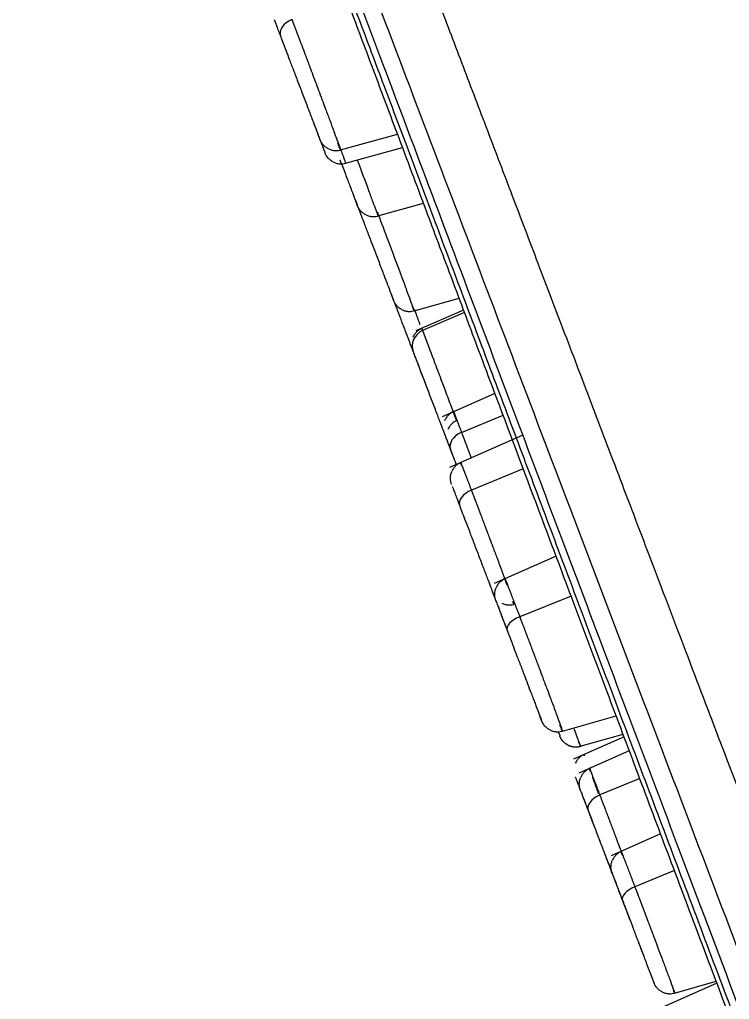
# Model space of a CAD drawing. Extents: x 0 to 1354, y 3495 to 4487.
# Drawn here: x 878.52 to 890.93, y 4126.53 to 4143.65 of the extents above; entities that cross this region are included whole.
import ezdxf

# ---------------------------------------------------------------- set-up
doc = ezdxf.new("R2010")
doc.units = 0
doc.header["$LTSCALE"] = 30
doc.header["$MEASUREMENT"] = 0
doc.layers.add('\\M+5B3DF\\M+5B4E7\\M+5CFDF', color=3, linetype='CONTINUOUS', lineweight=9)

msp = doc.modelspace()

# ---------------------------------------------------------------- linework, layer by layer
at = {"layer": '\\M+5B3DF\\M+5B4E7\\M+5CFDF', "color": 0, "lineweight": -3}
for p, q in [((884.126, 4141.368), (885.125, 4141.644)), ((884.216, 4141.136), (885.213, 4141.411)), ((884.781, 4140.214), (885.579, 4140.436)), ((885.414, 4138.557), (886.202, 4138.777)), ((886.28, 4138.571), (885.444, 4138.205)), ((886.295, 4138.53), (885.562, 4138.211)), ((886.827, 4137.114), (885.903, 4136.707)), ((886.242, 4136.434), (886.969, 4136.736)), ((887.315, 4136.385), (886.035, 4135.821)), ((887.323, 4135.795), (886.415, 4135.424)), ((887.896, 4134.272), (886.816, 4133.794)), ((888.158, 4133.574), (887.26, 4133.213)), ((888.006, 4131.213), (888.947, 4131.48)), ((889.084, 4131.116), (888.203, 4130.724)), ((888.32, 4130.95), (889.066, 4131.162)), ((889.176, 4130.872), (888.296, 4130.48)), ((889.359, 4130.387), (888.66, 4130.098)), ((889.723, 4129.42), (888.859, 4129.033)), ((889.966, 4128.776), (889.273, 4128.495)), ((890.707, 4126.813), (889.699, 4126.36)), ((889.968, 4126.638), (890.694, 4126.847)), ((889.967, 4126.637), (889.968, 4126.638))]:
    msp.add_line(p, q, dxfattribs=at)
for centre, major_axis, ratio, start_param, end_param in [((883.363, 4143.451), (-0.28, -0.107), 0.707107, 4.746104, 6.283185), ((885.679, 4137.946), (0.28, 0.107), 0.965926, 1.618616, 3.141593), ((886.33, 4136.241), (-0.28, -0.107), 0.707107, 4.753857, 6.283185), ((886.491, 4135.257), (0.28, 0.107), 0.608761, 1.608733, 3.141593), ((887.323, 4133.077), (-0.28, -0.107), 0.5, 4.746654, 6.283185), ((888.215, 4131.301), (-0.28, -0.107), 0.92388, 0, 0.253775), ((888.738, 4129.932), (0.28, 0.107), 0.608761, 1.615429, 3.141593), ((889.338, 4128.36), (0.28, 0.107), 0.5, 1.612264, 3.141593)]:
    msp.add_ellipse(centre, major_axis=major_axis, ratio=ratio, start_param=start_param, end_param=end_param, dxfattribs=at)
for points, knots in [([(879.19, 4161.352), (879.221, 4161.271), (879.284, 4161.108), (879.385, 4160.848), (879.493, 4160.571), (879.608, 4160.274), (879.73, 4159.956), (879.861, 4159.616), (880.001, 4159.253), (880.15, 4158.864), (880.31, 4158.448), (880.48, 4158.003), (880.663, 4157.527), (880.857, 4157.018), (881.065, 4156.475), (881.286, 4155.896), (881.521, 4155.281), (881.77, 4154.629), (882.033, 4153.94), (882.31, 4153.215), (882.6, 4152.454), (882.904, 4151.657), (883.223, 4150.82), (883.557, 4149.943), (883.907, 4149.025), (884.271, 4148.069), (884.649, 4147.078), (885.039, 4146.055), (885.44, 4145.002), (885.851, 4143.925), (886.27, 4142.825), (886.697, 4141.704), (887.133, 4140.558), (887.583, 4139.376), (888.052, 4138.147), (888.542, 4136.86), (889.057, 4135.506), (889.601, 4134.079), (890.174, 4132.574), (890.78, 4130.985), (891.418, 4129.309), (892.092, 4127.542), (892.8, 4125.682), (893.545, 4123.727), (894.326, 4121.679), (895.138, 4119.547), (895.972, 4117.36), (896.81, 4115.161), (897.634, 4112.998), (898.435, 4110.897), (899.212, 4108.859), (899.969, 4106.871), (900.712, 4104.922), (901.44, 4103.013), (902.149, 4101.152), (902.84, 4099.34), (903.516, 4097.565), (904.185, 4095.808), (904.857, 4094.044), (905.537, 4092.259), (906.227, 4090.446), (906.929, 4088.605), (907.638, 4086.742), (908.35, 4084.871), (909.06, 4083.008), (909.759, 4081.17), (910.442, 4079.376), (911.101, 4077.645), (911.737, 4075.971), (912.358, 4074.339), (912.97, 4072.726), (913.577, 4071.125), (914.179, 4069.536), (914.771, 4067.967), (915.347, 4066.438), (915.891, 4064.99), (916.392, 4063.655), (916.85, 4062.434), (917.278, 4061.293), (917.68, 4060.216), (918.06, 4059.189), (918.441, 4058.167), (918.839, 4057.099), (919.27, 4055.931), (919.738, 4054.598), (920.14, 4053.333), (920.459, 4052.202), (920.703, 4051.246), (920.954, 4050.17), (921.21, 4048.966), (921.473, 4047.62), (921.744, 4046.082), (922.023, 4044.275), (922.314, 4042.119), (922.621, 4039.543), (922.939, 4036.503), (923.255, 4033.015), (923.552, 4029.159), (923.817, 4025.039), (924.046, 4020.687), (924.248, 4016.024), (924.428, 4010.96), (924.522, 4007.431), (924.571, 4005.592)], [0, 0, 0, 0, 0.003544, 0.007201, 0.01097, 0.014848, 0.018837, 0.022935, 0.027142, 0.031459, 0.035888, 0.040431, 0.045095, 0.049884, 0.054803, 0.059853, 0.065035, 0.070349, 0.07579, 0.08135, 0.087022, 0.092807, 0.09872, 0.104773, 0.110967, 0.117287, 0.123715, 0.130231, 0.136819, 0.143468, 0.150168, 0.156906, 0.163715, 0.170668, 0.177844, 0.185322, 0.193141, 0.201338, 0.209948, 0.219002, 0.228521, 0.238531, 0.249049, 0.260084, 0.271644, 0.283691, 0.296093, 0.308564, 0.320791, 0.332572, 0.343982, 0.355131, 0.366093, 0.376851, 0.387326, 0.397512, 0.40746, 0.417323, 0.427267, 0.437362, 0.447647, 0.458143, 0.468826, 0.479621, 0.490447, 0.501223, 0.511855, 0.522246, 0.532261, 0.542305, 0.552449, 0.562759, 0.573377, 0.584445, 0.595968, 0.607757, 0.619676, 0.631715, 0.643918, 0.656335, 0.669021, 0.682018, 0.695271, 0.708641, 0.722035, 0.735445, 0.742244, 0.74954, 0.757318, 0.765556, 0.774232, 0.783549, 0.793975, 0.806052, 0.820158, 0.836493, 0.855109, 0.875694, 0.897487, 0.920175, 0.944378, 0.971031, 1, 1, 1, 1]), ([(878.518, 4160.299), (878.788, 4159.6), (879.102, 4158.792), (879.652, 4157.364), (879.848, 4156.853), (880.269, 4155.758), (880.492, 4155.175), (881.198, 4153.331), (881.715, 4151.977), (882.821, 4149.077), (883.412, 4147.527), (884.644, 4144.292), (885.286, 4142.606), (886.598, 4139.156), (887.27, 4137.39), (888.63, 4133.818), (889.318, 4132.01), (890.702, 4128.375), (891.399, 4126.547), (892.795, 4122.882), (893.495, 4121.045), (894.898, 4117.367), (895.6, 4115.525), (897.707, 4109.999), (899.113, 4106.311), (901.218, 4100.788), (901.919, 4098.949), (903.318, 4095.278), (904.016, 4093.445), (905.407, 4089.797), (906.098, 4087.982), (907.472, 4084.381), (908.152, 4082.597), (909.492, 4079.083), (910.152, 4077.352), (911.115, 4074.824), (911.431, 4073.994), (912.051, 4072.364), (912.355, 4071.563), (913.239, 4069.234), (913.789, 4067.776), (914.536, 4065.795), (914.771, 4065.17), (915.21, 4063.998), (915.414, 4063.448), (915.805, 4062.409), (915.99, 4061.918), (916.343, 4060.98), (916.512, 4060.534), (916.996, 4059.241), (917.299, 4058.44), (917.791, 4057.152), (917.961, 4056.707), (918.314, 4055.754), (918.499, 4055.245), (918.875, 4054.149), (919.064, 4053.563), (919.433, 4052.312), (919.61, 4051.646), (919.949, 4050.235), (920.113, 4049.491), (920.432, 4047.93), (920.585, 4047.111), (920.876, 4045.403), (921.013, 4044.516), (921.272, 4042.701), (921.394, 4041.775), (921.742, 4038.957), (921.95, 4037.03), (922.317, 4033.144), (922.48, 4031.183), (922.77, 4027.258), (922.895, 4025.292), (923.116, 4021.357), (923.212, 4019.388), (923.467, 4013.479), (923.594, 4009.536), (923.694, 4005.592)], [0, 0, 0, 0, 0.03125, 0.03125, 0.046875, 0.046875, 0.0625, 0.0625, 0.09375, 0.09375, 0.125, 0.125, 0.15625, 0.15625, 0.1875, 0.1875, 0.21875, 0.21875, 0.25, 0.25, 0.28125, 0.28125, 0.3125, 0.3125, 0.375, 0.375, 0.40625, 0.40625, 0.4375, 0.4375, 0.46875, 0.46875, 0.5, 0.5, 0.53125, 0.53125, 0.546875, 0.546875, 0.5625, 0.5625, 0.59375, 0.59375, 0.609375, 0.609375, 0.625, 0.625, 0.640625, 0.640625, 0.65625, 0.65625, 0.6875, 0.6875, 0.703125, 0.703125, 0.71875, 0.71875, 0.734375, 0.734375, 0.75, 0.75, 0.765625, 0.765625, 0.78125, 0.78125, 0.796875, 0.796875, 0.8125, 0.8125, 0.84375, 0.84375, 0.875, 0.875, 0.90625, 0.90625, 0.9375, 0.9375, 1, 1, 1, 1]), ([(920.634, 4036.981), (920.615, 4037.183), (920.573, 4037.643), (920.501, 4038.411), (920.412, 4039.337), (920.311, 4040.339), (920.165, 4041.744), (919.997, 4043.251), (919.771, 4045.101), (919.533, 4046.806), (919.26, 4048.445), (919.05, 4049.605), (918.903, 4050.388), (918.793, 4050.958), (918.682, 4051.507), (918.558, 4052.094), (918.422, 4052.692), (918.26, 4053.33), (918.081, 4053.957), (917.902, 4054.544), (917.709, 4055.14), (917.44, 4055.941), (917.09, 4056.926), (916.696, 4058.008), (916.329, 4059.019), (915.898, 4060.232), (915.467, 4061.5), (915.04, 4062.747), (914.73, 4063.639), (914.479, 4064.36), (913.996, 4065.75), (913.381, 4067.477), (912.634, 4069.513), (912.078, 4071.014), (911.429, 4072.757), (910.684, 4074.741), (909.845, 4076.964), (908.916, 4079.424), (907.894, 4082.118), (906.382, 4086.105), (904.455, 4091.178), (902.224, 4097.058), (900.212, 4102.364), (898.419, 4107.08), (896.853, 4111.202), (895.515, 4114.727), (894.404, 4117.654), (893.52, 4119.983), (892.863, 4121.715), (892.432, 4122.852), (891.536, 4125.215), (890.225, 4128.678), (888.557, 4133.091), (887.266, 4136.515), (885.939, 4140.033), (884.539, 4143.749), (883.067, 4147.64), (881.865, 4150.796), (880.92, 4153.27), (880.199, 4155.136), (879.671, 4156.478), (879.297, 4157.42), (879.044, 4158.055), (878.887, 4158.445), (878.813, 4158.63), (878.789, 4158.69)], [0, 0, 0, 0, 0.003976, 0.009037, 0.015181, 0.02234, 0.029033, 0.04339, 0.053009, 0.067553, 0.080041, 0.090497, 0.096214, 0.100508, 0.105868, 0.11143, 0.117193, 0.123269, 0.130297, 0.136094, 0.141538, 0.149425, 0.163015, 0.17726, 0.192999, 0.207436, 0.232823, 0.251111, 0.25955, 0.267329, 0.277588, 0.307897, 0.319194, 0.331856, 0.345879, 0.361259, 0.378, 0.3961, 0.415561, 0.436382, 0.481194, 0.521892, 0.558479, 0.590959, 0.619335, 0.643607, 0.663774, 0.679837, 0.691795, 0.699649, 0.703397, 0.740803, 0.771616, 0.795835, 0.813454, 0.847523, 0.878173, 0.905401, 0.929204, 0.949582, 0.966531, 0.980047, 0.990129, 0.99678, 1, 1, 1, 1]), ([(878.942, 4157.944), (878.973, 4157.867), (879.037, 4157.709), (879.14, 4157.455), (879.25, 4157.18), (879.371, 4156.882), (879.501, 4156.558), (879.643, 4156.205), (879.797, 4155.82), (879.964, 4155.399), (880.144, 4154.941), (880.339, 4154.441), (880.549, 4153.901), (880.774, 4153.32), (881.016, 4152.696), (881.273, 4152.029), (881.548, 4151.311), (881.841, 4150.54), (882.152, 4149.721), (882.48, 4148.856), (882.827, 4147.945), (883.192, 4146.984), (883.575, 4145.969), (883.976, 4144.905), (884.395, 4143.795), (884.833, 4142.636), (885.287, 4141.425), (885.757, 4140.172), (886.245, 4138.876), (886.748, 4137.535), (887.267, 4136.155), (887.801, 4134.735), (888.35, 4133.275), (888.913, 4131.778), (889.491, 4130.245), (890.082, 4128.677), (890.686, 4127.074), (891.304, 4125.438), (891.935, 4123.77), (892.578, 4122.068), (893.235, 4120.335), (893.903, 4118.57), (894.584, 4116.773), (895.278, 4114.946), (895.982, 4113.087), (896.698, 4111.197), (897.426, 4109.277), (898.166, 4107.327), (898.918, 4105.346), (899.681, 4103.337), (900.453, 4101.297), (901.237, 4099.229), (902.031, 4097.133), (902.835, 4095.01), (903.65, 4092.861), (904.472, 4090.689), (905.304, 4088.496), (906.142, 4086.286), (906.983, 4084.063), (907.7, 4082.173), (908.287, 4080.621), (908.745, 4079.408), (909.198, 4078.206), (909.647, 4077.016), (910.091, 4075.839), (910.525, 4074.681), (910.952, 4073.541), (911.367, 4072.425), (911.769, 4071.338), (912.159, 4070.281), (912.528, 4069.267), (912.88, 4068.294), (913.212, 4067.366), (913.517, 4066.496), (913.806, 4065.67), (914.064, 4064.906), (914.311, 4064.178), (914.549, 4063.486), (914.767, 4062.835), (914.979, 4062.207), (915.179, 4061.606), (915.375, 4061.02), (915.571, 4060.444), (915.772, 4059.865), (915.983, 4059.274), (916.205, 4058.663), (916.435, 4058.03), (916.66, 4057.404), (916.884, 4056.777), (917.101, 4056.159), (917.317, 4055.513), (917.537, 4054.834), (917.757, 4054.123), (917.968, 4053.389), (918.153, 4052.646), (918.316, 4051.894), (918.475, 4051.115), (918.645, 4050.288), (918.813, 4049.423), (918.97, 4048.524), (919.1, 4047.785), (919.204, 4047.14), (919.303, 4046.481), (919.444, 4045.451), (919.621, 4044.024), (919.787, 4042.492), (919.945, 4040.987), (920.073, 4039.66), (920.192, 4038.338), (920.271, 4037.454), (920.31, 4037.015)], [0, 0, 0, 0, 0.004064, 0.008338, 0.012822, 0.017515, 0.022417, 0.027527, 0.032846, 0.038374, 0.044111, 0.050058, 0.056216, 0.062585, 0.069164, 0.075952, 0.082946, 0.090152, 0.097572, 0.105204, 0.113045, 0.121092, 0.12935, 0.137821, 0.146504, 0.155392, 0.164494, 0.17381, 0.183336, 0.193072, 0.203021, 0.213179, 0.223549, 0.234132, 0.244925, 0.255929, 0.267144, 0.278572, 0.290209, 0.302057, 0.314116, 0.326385, 0.338865, 0.351555, 0.364455, 0.377566, 0.390888, 0.40442, 0.418161, 0.432112, 0.446275, 0.460646, 0.475227, 0.49002, 0.50502, 0.52023, 0.53565, 0.551277, 0.567115, 0.58316, 0.592044, 0.600928, 0.609812, 0.618697, 0.627579, 0.63646, 0.64534, 0.654216, 0.663094, 0.671969, 0.68084, 0.689715, 0.698586, 0.707459, 0.716333, 0.72521, 0.734098, 0.742981, 0.751867, 0.760754, 0.769643, 0.778535, 0.787431, 0.796331, 0.805231, 0.814129, 0.823024, 0.831921, 0.839262, 0.846596, 0.853929, 0.861261, 0.868588, 0.875901, 0.883207, 0.890525, 0.897862, 0.905201, 0.912528, 0.919862, 0.927195, 0.929512, 0.934403, 0.941873, 0.951919, 0.96455, 0.973562, 0.982471, 0.991284, 1, 1, 1, 1]), ([(897.233, 4109.572), (897.211, 4109.63), (897.164, 4109.753), (897.089, 4109.95), (897.006, 4110.171), (896.913, 4110.417), (896.811, 4110.686), (896.699, 4110.98), (896.579, 4111.299), (896.449, 4111.641), (896.31, 4112.008), (896.162, 4112.399), (895.897, 4113.1), (895.564, 4113.979), (895.184, 4114.982), (894.79, 4116.023), (894.21, 4117.552), (893.509, 4119.404), (892.892, 4121.032), (892.488, 4122.099), (892.221, 4122.805), (891.968, 4123.473), (891.656, 4124.301), (891.272, 4125.317), (890.805, 4126.552), (890.319, 4127.839), (889.814, 4129.179), (889.29, 4130.569), (888.747, 4132.01), (888.215, 4133.423), (887.597, 4135.066), (887.02, 4136.6), (886.464, 4138.08), (886.028, 4139.241), (885.571, 4140.458), (885.108, 4141.689), (884.655, 4142.896), (884.247, 4143.978), (883.885, 4144.939), (883.581, 4145.742), (883.316, 4146.443), (883.071, 4147.09), (882.813, 4147.768), (882.545, 4148.474), (882.277, 4149.178), (882.036, 4149.812), (881.847, 4150.312), (881.684, 4150.739), (881.524, 4151.159), (881.343, 4151.63), (881.164, 4152.096), (880.991, 4152.545), (880.829, 4152.965), (880.674, 4153.362), (880.528, 4153.739), (880.389, 4154.095), (880.257, 4154.431), (880.105, 4154.818), (879.931, 4155.258), (879.736, 4155.747), (879.594, 4156.1), (879.495, 4156.346), (879.431, 4156.505), (879.352, 4156.7), (879.283, 4156.872), (879.227, 4157.01), (879.19, 4157.101), (879.154, 4157.189), (879.12, 4157.275), (879.086, 4157.357), (879.054, 4157.437), (879.023, 4157.514), (879.002, 4157.565), (878.992, 4157.59)], [0, 0, 0, 0, 0.003101, 0.006637, 0.010608, 0.015015, 0.019856, 0.025133, 0.030846, 0.036993, 0.043576, 0.050594, 0.058047, 0.081336, 0.09796, 0.112097, 0.137424, 0.180442, 0.211959, 0.225362, 0.238089, 0.25014, 0.261516, 0.28285, 0.305173, 0.328485, 0.352786, 0.37808, 0.404367, 0.431649, 0.455791, 0.495166, 0.517135, 0.539107, 0.561077, 0.586862, 0.610575, 0.632213, 0.651773, 0.66925, 0.682217, 0.696106, 0.710915, 0.726644, 0.743292, 0.758963, 0.770809, 0.778821, 0.789976, 0.801896, 0.81458, 0.82636, 0.837853, 0.84906, 0.859981, 0.870615, 0.880962, 0.891021, 0.907507, 0.924588, 0.942264, 0.946822, 0.953033, 0.960896, 0.970408, 0.974401, 0.978309, 0.982134, 0.985875, 0.989532, 0.993105, 0.996594, 1, 1, 1, 1]), ([(882.97, 4143.641), (882.97, 4143.639), (882.974, 4143.629), (882.984, 4143.602), (883.005, 4143.548), (883.035, 4143.47), (883.065, 4143.391), (883.083, 4143.344)], [0, 0, 0, 0, 0.058882, 0.294162, 0.529441, 0.764721, 1, 1, 1, 1]), ([(883.278, 4143.645), (883.28, 4143.641), (883.283, 4143.633), (883.287, 4143.621), (883.292, 4143.609), (883.297, 4143.597), (883.302, 4143.584), (883.306, 4143.571), (883.311, 4143.558), (883.316, 4143.545), (883.321, 4143.532), (883.327, 4143.518), (883.332, 4143.505), (883.337, 4143.491), (883.342, 4143.477), (883.348, 4143.463), (883.353, 4143.449), (883.358, 4143.435), (883.364, 4143.42), (883.369, 4143.406), (883.375, 4143.391), (883.381, 4143.376), (883.386, 4143.361), (883.392, 4143.346), (883.398, 4143.33), (883.404, 4143.315), (883.41, 4143.299), (883.416, 4143.284), (883.422, 4143.268), (883.428, 4143.252), (883.434, 4143.236), (883.44, 4143.22), (883.446, 4143.203), (883.452, 4143.187), (883.459, 4143.17), (883.465, 4143.154), (883.471, 4143.137), (883.478, 4143.12), (883.484, 4143.103), (883.49, 4143.086), (883.497, 4143.069), (883.503, 4143.052), (883.51, 4143.034), (883.516, 4143.017), (883.523, 4142.999), (883.53, 4142.982), (883.536, 4142.964), (883.543, 4142.946), (883.55, 4142.928), (883.556, 4142.911), (883.563, 4142.893), (883.57, 4142.875), (883.577, 4142.856), (883.584, 4142.838), (883.606, 4142.779), (883.645, 4142.674), (883.702, 4142.523), (883.761, 4142.367), (883.816, 4142.218), (883.877, 4142.054), (883.95, 4141.86), (884.021, 4141.666), (884.076, 4141.516), (884.109, 4141.424), (884.125, 4141.377), (884.129, 4141.364), (884.125, 4141.374), (884.119, 4141.387), (884.117, 4141.394), (884.113, 4141.401), (884.11, 4141.41), (884.106, 4141.419), (884.102, 4141.43), (884.098, 4141.441), (884.093, 4141.454), (884.088, 4141.467), (884.083, 4141.478), (884.081, 4141.485), (884.08, 4141.486)], [0, 0, 0, 0, 0.004541, 0.009089, 0.013645, 0.018208, 0.022779, 0.027357, 0.031943, 0.036537, 0.041138, 0.045746, 0.050362, 0.054986, 0.059617, 0.064256, 0.068903, 0.073557, 0.078218, 0.082888, 0.087564, 0.092249, 0.096941, 0.10164, 0.106347, 0.111062, 0.115784, 0.120514, 0.125252, 0.129997, 0.134749, 0.13951, 0.144278, 0.149053, 0.153836, 0.158627, 0.163425, 0.168231, 0.173045, 0.177866, 0.182695, 0.187532, 0.192376, 0.197227, 0.202087, 0.206954, 0.211828, 0.216711, 0.221601, 0.226498, 0.231404, 0.236316, 0.241237, 0.246165, 0.251101, 0.289736, 0.330529, 0.373484, 0.4186, 0.457163, 0.519147, 0.604508, 0.674885, 0.739421, 0.798103, 0.850923, 0.897871, 0.907879, 0.917856, 0.927801, 0.937715, 0.947597, 0.957448, 0.967267, 0.977054, 0.98681, 0.996534, 1, 1, 1, 1]), ([(883.083, 4143.344), (883.095, 4143.312), (883.123, 4143.24), (883.174, 4143.107), (883.236, 4142.943), (883.31, 4142.749), (883.393, 4142.532), (883.482, 4142.3), (883.57, 4142.069), (883.65, 4141.859), (883.711, 4141.699), (883.748, 4141.602), (883.764, 4141.559), (883.767, 4141.551), (883.767, 4141.551)], [0, 0, 0, 0, 0.084987, 0.169975, 0.254962, 0.33995, 0.424937, 0.509924, 0.594912, 0.679899, 0.764887, 0.849874, 0.934861, 1, 1, 1, 1]), ([(883.126, 4143.23), (883.126, 4143.23), (883.127, 4143.229), (883.13, 4143.22), (883.143, 4143.187), (883.164, 4143.132), (883.187, 4143.071), (883.202, 4143.033)], [0, 0, 0, 0, 0.000046, 0.250035, 0.500023, 0.750012, 1, 1, 1, 1]), ([(883.65, 4141.858), (883.663, 4141.826), (883.687, 4141.763), (883.719, 4141.679), (883.747, 4141.606), (883.76, 4141.569), (883.765, 4141.558), (883.765, 4141.556)], [0, 0, 0, 0, 0.235279, 0.470558, 0.705837, 0.941116, 1, 1, 1, 1]), ([(883.744, 4141.612), (883.747, 4141.604), (883.772, 4141.538), (883.809, 4141.441), (883.84, 4141.361), (883.855, 4141.322), (883.857, 4141.317), (883.856, 4141.318)], [0, 0, 0, 0, 0.033411, 0.275076, 0.516742, 0.758407, 1, 1, 1, 1]), ([(883.921, 4141.386), (883.902, 4141.395), (883.867, 4141.415), (883.81, 4141.468), (883.78, 4141.517), (883.767, 4141.553)], [0, 0, 0, 0, 0.262998, 0.520646, 1, 1, 1, 1]), ([(883.781, 4141.515), (883.792, 4141.487), (883.812, 4141.434), (883.838, 4141.367), (883.855, 4141.322), (883.857, 4141.315), (883.855, 4141.32), (883.855, 4141.32)], [0, 0, 0, 0, 0.249986, 0.499972, 0.749958, 0.999944, 1, 1, 1, 1]), ([(883.921, 4141.386), (883.939, 4141.377), (883.977, 4141.364), (884.055, 4141.354), (884.111, 4141.362), (884.148, 4141.375)], [0, 0, 0, 0, 0.262976, 0.520619, 1, 1, 1, 1]), ([(884.089, 4141.486), (884.089, 4141.486), (884.109, 4141.433), (884.143, 4141.34), (884.181, 4141.238), (884.204, 4141.173), (884.215, 4141.142), (884.217, 4141.136), (884.217, 4141.136)], [0, 0, 0, 0, 0.000004, 0.239604, 0.462144, 0.667596, 0.855935, 1, 1, 1, 1]), ([(884.009, 4141.153), (883.99, 4141.162), (883.956, 4141.183), (883.898, 4141.236), (883.869, 4141.284), (883.855, 4141.32)], [0, 0, 0, 0, 0.262918, 0.520523, 1, 1, 1, 1]), ([(884.118, 4141.193), (884.15, 4141.11), (884.215, 4140.94), (884.295, 4140.73), (884.351, 4140.583), (884.388, 4140.485), (884.411, 4140.427), (884.42, 4140.402), (884.422, 4140.397), (884.422, 4140.397)], [0, 0, 0, 0, 0.14801, 0.296056, 0.444103, 0.592149, 0.740195, 0.888242, 1, 1, 1, 1]), ([(884.421, 4141.189), (884.494, 4140.996), (884.596, 4140.72), (884.694, 4140.456), (884.746, 4140.315), (884.776, 4140.234), (884.782, 4140.215), (884.782, 4140.215), (884.782, 4140.215)], [0, 0, 0, 0, 0.350869, 0.524291, 0.689363, 0.846069, 0.994392, 1, 1, 1, 1]), ([(884.009, 4141.153), (884.028, 4141.145), (884.065, 4141.131), (884.136, 4141.122), (884.186, 4141.127), (884.215, 4141.136)], [0, 0, 0, 0, 0.28789, 0.569973, 1, 1, 1, 1]), ([(884.371, 4140.531), (884.371, 4140.531), (884.367, 4140.542), (884.361, 4140.556), (884.36, 4140.559), (884.367, 4140.542), (884.379, 4140.51), (884.387, 4140.488)], [0, 0, 0, 0, 0.000059, 0.250044, 0.50003, 0.750015, 1, 1, 1, 1]), ([(884.373, 4140.525), (884.382, 4140.502), (884.398, 4140.46), (884.416, 4140.412), (884.424, 4140.391), (884.419, 4140.404), (884.412, 4140.424), (884.41, 4140.429)], [0, 0, 0, 0, 0.23535, 0.4707, 0.706051, 0.941401, 1, 1, 1, 1]), ([(884.387, 4140.488), (884.394, 4140.471), (884.409, 4140.431), (884.442, 4140.346), (884.487, 4140.226), (884.547, 4140.07), (884.621, 4139.875), (884.707, 4139.649), (884.802, 4139.401), (884.889, 4139.174), (884.954, 4139.004), (884.999, 4138.885), (885.029, 4138.807), (885.046, 4138.762), (885.053, 4138.743), (885.055, 4138.74), (885.055, 4138.74)], [0, 0, 0, 0, 0.073378, 0.146756, 0.220134, 0.293512, 0.366889, 0.440267, 0.513645, 0.587023, 0.660401, 0.733779, 0.807157, 0.880535, 0.953912, 1, 1, 1, 1]), ([(884.574, 4140.233), (884.555, 4140.242), (884.521, 4140.262), (884.464, 4140.315), (884.435, 4140.364), (884.421, 4140.4)], [0, 0, 0, 0, 0.262878, 0.520456, 1, 1, 1, 1]), ([(884.574, 4140.233), (884.593, 4140.224), (884.63, 4140.211), (884.707, 4140.2), (884.763, 4140.208), (884.8, 4140.22)], [0, 0, 0, 0, 0.262839, 0.520407, 1, 1, 1, 1]), ([(884.767, 4140.292), (884.819, 4140.153), (884.967, 4139.762), (885.159, 4139.248), (885.285, 4138.91), (885.349, 4138.738), (885.385, 4138.641), (885.398, 4138.604), (885.402, 4138.594)], [0, 0, 0, 0, 0.221013, 0.560143, 0.694161, 0.821515, 0.942193, 1, 1, 1, 1]), ([(885.206, 4138.576), (885.188, 4138.584), (885.154, 4138.605), (885.096, 4138.658), (885.067, 4138.706), (885.054, 4138.742)], [0, 0, 0, 0, 0.262803, 0.520343, 1, 1, 1, 1]), ([(885.415, 4138.558), (885.415, 4138.558), (885.414, 4138.559), (885.407, 4138.579), (885.389, 4138.625), (885.38, 4138.648)], [0, 0, 0, 0, 0.112908, 0.571777, 1, 1, 1, 1]), ([(885.206, 4138.576), (885.225, 4138.567), (885.262, 4138.553), (885.339, 4138.542), (885.395, 4138.551), (885.432, 4138.563)], [0, 0, 0, 0, 0.262784, 0.520319, 1, 1, 1, 1]), ([(885.402, 4138.594), (885.406, 4138.584), (885.413, 4138.565), (885.415, 4138.558), (885.415, 4138.558)], [0, 0, 0, 0, 0.404997, 1, 1, 1, 1]), ([(885.416, 4138.585), (885.43, 4138.548), (885.462, 4138.461), (885.496, 4138.37), (885.516, 4138.318)], [0, 0, 0, 0, 0.433689, 1, 1, 1, 1]), ([(885.55, 4138.251), (885.514, 4138.236), (885.468, 4138.204), (885.418, 4138.145), (885.399, 4138.11), (885.391, 4138.091)], [0, 0, 0, 0, 0.479766, 0.737273, 1, 1, 1, 1]), ([(885.547, 4138.25), (885.547, 4138.25), (885.547, 4138.25), (885.548, 4138.248), (885.549, 4138.246), (885.55, 4138.242), (885.552, 4138.238), (885.554, 4138.232), (885.556, 4138.226), (885.559, 4138.219), (885.561, 4138.214), (885.562, 4138.211)], [0, 0, 0, 0, 0.113726, 0.229153, 0.343253, 0.456026, 0.567473, 0.677594, 0.786389, 0.893857, 1, 1, 1, 1]), ([(885.562, 4138.211), (885.563, 4138.21), (885.564, 4138.207), (885.565, 4138.203), (885.567, 4138.199), (885.569, 4138.194), (885.57, 4138.189), (885.572, 4138.184), (885.574, 4138.179), (885.576, 4138.174), (885.579, 4138.168), (885.581, 4138.162), (885.583, 4138.156), (885.585, 4138.15), (885.588, 4138.143), (885.59, 4138.137), (885.593, 4138.13), (885.596, 4138.123), (885.598, 4138.116), (885.601, 4138.108), (885.604, 4138.101), (885.607, 4138.093), (885.61, 4138.085), (885.613, 4138.077), (885.616, 4138.068), (885.62, 4138.06), (885.623, 4138.051), (885.626, 4138.042), (885.63, 4138.032), (885.633, 4138.023), (885.637, 4138.013), (885.641, 4138.004), (885.645, 4137.994), (885.648, 4137.983), (885.652, 4137.973), (885.656, 4137.963), (885.66, 4137.952), (885.664, 4137.941), (885.669, 4137.93), (885.673, 4137.918), (885.677, 4137.907), (885.682, 4137.895), (885.686, 4137.883), (885.691, 4137.871), (885.695, 4137.859), (885.7, 4137.847), (885.705, 4137.834), (885.71, 4137.821), (885.714, 4137.809), (885.719, 4137.795), (885.724, 4137.782), (885.729, 4137.769), (885.734, 4137.755), (885.74, 4137.742), (885.758, 4137.693), (885.796, 4137.592), (885.862, 4137.417), (885.949, 4137.186), (886.051, 4136.914), (886.121, 4136.727), (886.155, 4136.636)], [0, 0, 0, 0, 0.00764, 0.015295, 0.022963, 0.030646, 0.038343, 0.046055, 0.053781, 0.061521, 0.069275, 0.077043, 0.084826, 0.092623, 0.100435, 0.10826, 0.1161, 0.123955, 0.131823, 0.139706, 0.147603, 0.155515, 0.16344, 0.17138, 0.179335, 0.187303, 0.195286, 0.203283, 0.211295, 0.219321, 0.227361, 0.235415, 0.243484, 0.251567, 0.259665, 0.267777, 0.275903, 0.284043, 0.292198, 0.300367, 0.30855, 0.316748, 0.32496, 0.333187, 0.341428, 0.349683, 0.357952, 0.366236, 0.374534, 0.382847, 0.391174, 0.399515, 0.407871, 0.416241, 0.424625, 0.496004, 0.590578, 0.708322, 0.849206, 1, 1, 1, 1]), ([(885.398, 4137.839), (885.403, 4137.827), (885.415, 4137.797), (885.441, 4137.728), (885.481, 4137.624), (885.535, 4137.481), (885.605, 4137.299), (885.69, 4137.076), (885.782, 4136.833), (885.861, 4136.626), (885.922, 4136.467), (885.968, 4136.346), (886.001, 4136.261), (886.015, 4136.222), (886.021, 4136.207)], [0, 0, 0, 0, 0.083335, 0.16667, 0.250005, 0.33334, 0.416676, 0.500011, 0.583346, 0.666681, 0.750016, 0.833351, 0.916686, 1, 1, 1, 1]), ([(886.107, 4136.797), (886.071, 4136.782), (886.024, 4136.751), (885.974, 4136.691), (885.955, 4136.656), (885.947, 4136.637)], [0, 0, 0, 0, 0.479593, 0.737161, 1, 1, 1, 1]), ([(886.111, 4136.768), (886.111, 4136.769), (886.109, 4136.773), (886.107, 4136.779), (886.105, 4136.785), (886.104, 4136.79), (886.103, 4136.793), (886.102, 4136.795), (886.102, 4136.795), (886.103, 4136.795)], [0, 0, 0, 0, 0.080107, 0.23888, 0.396348, 0.552512, 0.707371, 0.860927, 1, 1, 1, 1]), ([(886.103, 4136.795), (886.103, 4136.795), (886.103, 4136.795), (886.103, 4136.795), (886.104, 4136.793), (886.105, 4136.79), (886.107, 4136.786), (886.109, 4136.78), (886.112, 4136.774), (886.115, 4136.766), (886.118, 4136.758), (886.122, 4136.748), (886.126, 4136.738), (886.13, 4136.727), (886.135, 4136.715), (886.14, 4136.702), (886.145, 4136.688), (886.151, 4136.674), (886.157, 4136.659), (886.163, 4136.643), (886.169, 4136.626), (886.176, 4136.609), (886.182, 4136.592), (886.189, 4136.573), (886.196, 4136.555), (886.204, 4136.536), (886.211, 4136.516), (886.219, 4136.496), (886.227, 4136.476), (886.234, 4136.455), (886.24, 4136.441), (886.242, 4136.434)], [0, 0, 0, 0, 0.003516, 0.04379, 0.083715, 0.123294, 0.162525, 0.201408, 0.239944, 0.278133, 0.315975, 0.353469, 0.390617, 0.427417, 0.463871, 0.499977, 0.535737, 0.571151, 0.606217, 0.640937, 0.675311, 0.709338, 0.743019, 0.776353, 0.809341, 0.841983, 0.874278, 0.906228, 0.937831, 0.969089, 1, 1, 1, 1]), ([(886.165, 4136.642), (886.129, 4136.627), (886.082, 4136.596), (886.032, 4136.536), (886.013, 4136.501), (886.005, 4136.482)], [0, 0, 0, 0, 0.479681, 0.737216, 1, 1, 1, 1]), ([(885.946, 4136.403), (885.946, 4136.403), (885.949, 4136.396), (885.957, 4136.377), (885.975, 4136.328), (886.003, 4136.254), (886.032, 4136.179), (886.049, 4136.134)], [0, 0, 0, 0, 0.000061, 0.250046, 0.50003, 0.750015, 1, 1, 1, 1]), ([(886.242, 4136.434), (886.244, 4136.43), (886.247, 4136.423), (886.251, 4136.411), (886.256, 4136.399), (886.26, 4136.387), (886.265, 4136.375), (886.27, 4136.363), (886.274, 4136.35), (886.279, 4136.338), (886.284, 4136.325), (886.289, 4136.312), (886.294, 4136.299), (886.299, 4136.286), (886.304, 4136.272), (886.309, 4136.259), (886.315, 4136.245), (886.32, 4136.231), (886.325, 4136.217), (886.331, 4136.203), (886.336, 4136.189), (886.341, 4136.174), (886.347, 4136.16), (886.353, 4136.145), (886.358, 4136.13), (886.364, 4136.115), (886.37, 4136.1), (886.375, 4136.085), (886.381, 4136.069), (886.387, 4136.054), (886.393, 4136.038), (886.399, 4136.022), (886.405, 4136.007), (886.409, 4135.996), (886.411, 4135.991)], [0, 0, 0, 0, 0.030385, 0.060828, 0.091329, 0.121888, 0.152504, 0.183178, 0.21391, 0.2447, 0.275547, 0.306452, 0.337416, 0.368437, 0.399515, 0.430652, 0.461847, 0.493099, 0.52441, 0.555778, 0.587204, 0.618688, 0.650231, 0.681831, 0.713489, 0.745205, 0.776979, 0.808811, 0.840701, 0.872649, 0.904655, 0.93672, 0.968842, 1, 1, 1, 1]), ([(886.002, 4136.259), (886.002, 4136.259), (886.002, 4136.258), (886.005, 4136.249), (886.017, 4136.218), (886.038, 4136.165), (886.06, 4136.107), (886.073, 4136.071)], [0, 0, 0, 0, 0.000032, 0.250024, 0.500016, 0.750008, 1, 1, 1, 1]), ([(886.049, 4136.134), (886.062, 4136.101), (886.089, 4136.029), (886.127, 4135.93), (886.15, 4135.87), (886.153, 4135.861)], [0, 0, 0, 0, 0.463929, 0.927858, 1, 1, 1, 1]), ([(886.233, 4135.908), (886.197, 4135.893), (886.15, 4135.862), (886.099, 4135.802), (886.08, 4135.767), (886.072, 4135.748)], [0, 0, 0, 0, 0.479496, 0.737099, 1, 1, 1, 1]), ([(886.243, 4135.858), (886.243, 4135.859), (886.241, 4135.864), (886.238, 4135.872), (886.235, 4135.881), (886.232, 4135.889), (886.23, 4135.895), (886.229, 4135.9), (886.228, 4135.904), (886.227, 4135.906), (886.228, 4135.906), (886.228, 4135.905), (886.229, 4135.903), (886.231, 4135.9), (886.233, 4135.896), (886.235, 4135.89), (886.238, 4135.883), (886.241, 4135.875), (886.245, 4135.866), (886.249, 4135.856), (886.253, 4135.845), (886.258, 4135.833), (886.263, 4135.82), (886.269, 4135.806), (886.274, 4135.791), (886.28, 4135.775), (886.287, 4135.759), (886.293, 4135.742), (886.3, 4135.724), (886.307, 4135.706), (886.315, 4135.687), (886.322, 4135.667), (886.33, 4135.647), (886.338, 4135.626), (886.346, 4135.605), (886.354, 4135.584), (886.362, 4135.562), (886.371, 4135.54), (886.38, 4135.517), (886.388, 4135.494), (886.397, 4135.471), (886.406, 4135.448), (886.412, 4135.432), (886.415, 4135.424)], [0, 0, 0, 0, 0.007375, 0.036657, 0.065709, 0.094531, 0.123124, 0.151487, 0.17962, 0.207524, 0.235199, 0.262644, 0.28986, 0.316847, 0.343605, 0.370133, 0.396433, 0.422503, 0.448345, 0.473958, 0.499342, 0.524497, 0.549423, 0.574121, 0.59859, 0.622831, 0.646843, 0.670627, 0.694182, 0.717509, 0.740607, 0.763478, 0.78612, 0.808534, 0.83072, 0.852678, 0.874407, 0.895909, 0.917183, 0.938229, 0.959047, 0.979637, 1, 1, 1, 1]), ([(886.069, 4135.522), (886.055, 4135.558), (886.045, 4135.613), (886.052, 4135.691), (886.064, 4135.729), (886.072, 4135.748)], [0, 0, 0, 0, 0.479446, 0.737059, 1, 1, 1, 1]), ([(886.082, 4135.488), (886.082, 4135.488), (886.087, 4135.475), (886.099, 4135.444), (886.123, 4135.379), (886.158, 4135.289), (886.191, 4135.202), (886.211, 4135.15)], [0, 0, 0, 0, 0.000064, 0.250048, 0.500032, 0.750016, 1, 1, 1, 1]), ([(886.415, 4135.424), (886.417, 4135.42), (886.42, 4135.411), (886.425, 4135.398), (886.43, 4135.385), (886.435, 4135.372), (886.44, 4135.358), (886.445, 4135.345), (886.451, 4135.331), (886.456, 4135.317), (886.461, 4135.303), (886.467, 4135.289), (886.472, 4135.275), (886.478, 4135.26), (886.483, 4135.246), (886.489, 4135.231), (886.494, 4135.216), (886.5, 4135.201), (886.506, 4135.186), (886.511, 4135.171), (886.517, 4135.156), (886.523, 4135.14), (886.529, 4135.125), (886.535, 4135.109), (886.541, 4135.094), (886.547, 4135.078), (886.553, 4135.062), (886.559, 4135.046), (886.565, 4135.03), (886.571, 4135.013), (886.577, 4134.997), (886.584, 4134.981), (886.59, 4134.964), (886.596, 4134.948), (886.602, 4134.931), (886.609, 4134.914), (886.615, 4134.897), (886.621, 4134.88), (886.628, 4134.863), (886.634, 4134.846), (886.641, 4134.829), (886.647, 4134.812), (886.654, 4134.795), (886.66, 4134.777), (886.667, 4134.76), (886.673, 4134.743), (886.68, 4134.725), (886.687, 4134.708), (886.693, 4134.69), (886.7, 4134.673), (886.706, 4134.655), (886.713, 4134.638), (886.72, 4134.62), (886.726, 4134.602), (886.75, 4134.538), (886.798, 4134.413), (886.872, 4134.216), (886.948, 4134.013), (886.994, 4133.887), (887.014, 4133.833)], [0, 0, 0, 0, 0.00933, 0.018678, 0.028043, 0.037426, 0.046826, 0.056244, 0.065679, 0.075133, 0.084603, 0.094091, 0.103597, 0.113121, 0.122662, 0.13222, 0.141796, 0.15139, 0.161002, 0.170631, 0.180277, 0.189942, 0.199623, 0.209323, 0.21904, 0.228775, 0.238527, 0.248298, 0.258085, 0.267891, 0.277714, 0.287555, 0.297413, 0.307289, 0.317183, 0.327094, 0.337024, 0.34697, 0.356935, 0.366917, 0.376917, 0.386935, 0.39697, 0.407023, 0.417094, 0.427183, 0.437289, 0.447413, 0.457555, 0.467714, 0.477891, 0.488086, 0.498299, 0.50853, 0.518778, 0.609424, 0.727477, 0.872918, 1, 1, 1, 1]), ([(886.211, 4135.15), (886.224, 4135.114), (886.255, 4135.034), (886.311, 4134.887), (886.379, 4134.709), (886.457, 4134.505), (886.542, 4134.283), (886.627, 4134.059), (886.706, 4133.853), (886.76, 4133.711), (886.789, 4133.636), (886.799, 4133.608), (886.797, 4133.615), (886.789, 4133.635), (886.784, 4133.648)], [0, 0, 0, 0, 0.083335, 0.16667, 0.250005, 0.33334, 0.416675, 0.50001, 0.583345, 0.66668, 0.750015, 0.83335, 0.916686, 1, 1, 1, 1]), ([(887.009, 4133.879), (886.973, 4133.864), (886.925, 4133.833), (886.874, 4133.774), (886.855, 4133.739), (886.847, 4133.72)], [0, 0, 0, 0, 0.479396, 0.737033, 1, 1, 1, 1]), ([(887.008, 4133.856), (887.004, 4133.866), (887.002, 4133.874), (887.001, 4133.876), (887.002, 4133.876)], [0, 0, 0, 0, 0.766657, 1, 1, 1, 1]), ([(887.002, 4133.876), (887.002, 4133.876), (887.005, 4133.869), (887.02, 4133.835), (887.038, 4133.79), (887.051, 4133.756), (887.057, 4133.74), (887.064, 4133.724), (887.07, 4133.706), (887.077, 4133.688), (887.085, 4133.669), (887.093, 4133.649), (887.101, 4133.629), (887.109, 4133.607), (887.117, 4133.585), (887.126, 4133.562), (887.135, 4133.539), (887.145, 4133.515), (887.154, 4133.49), (887.164, 4133.465), (887.174, 4133.439), (887.184, 4133.412), (887.194, 4133.385), (887.205, 4133.358), (887.216, 4133.33), (887.227, 4133.301), (887.238, 4133.273), (887.249, 4133.243), (887.256, 4133.223), (887.26, 4133.213)], [0, 0, 0, 0, 0.117008, 0.258015, 0.384507, 0.410997, 0.437413, 0.463756, 0.490025, 0.51622, 0.542341, 0.568389, 0.594364, 0.620265, 0.646092, 0.671847, 0.697528, 0.723135, 0.74867, 0.774131, 0.799519, 0.824835, 0.850077, 0.875246, 0.900343, 0.925366, 0.950317, 0.975195, 1, 1, 1, 1]), ([(887.04, 4133.763), (887.04, 4133.763), (887.028, 4133.798), (887.016, 4133.831), (887.009, 4133.852), (887.008, 4133.856)], [0, 0, 0, 0, 0.000053, 0.808114, 1, 1, 1, 1]), ([(886.844, 4133.492), (886.83, 4133.529), (886.819, 4133.584), (886.827, 4133.662), (886.839, 4133.701), (886.847, 4133.72)], [0, 0, 0, 0, 0.479369, 0.737011, 1, 1, 1, 1]), ([(886.843, 4133.495), (886.843, 4133.493), (886.851, 4133.473), (886.885, 4133.385), (886.942, 4133.234), (887.012, 4133.051), (887.07, 4132.899), (887.104, 4132.811), (887.114, 4132.784)], [0, 0, 0, 0, 0.171688, 0.357602, 0.543517, 0.729431, 0.915345, 1, 1, 1, 1]), ([(886.875, 4133.411), (886.877, 4133.406), (886.886, 4133.38), (886.907, 4133.327), (886.94, 4133.24), (886.982, 4133.129), (887.021, 4133.028), (887.043, 4132.97)], [0, 0, 0, 0, 0.058881, 0.294161, 0.52944, 0.76472, 1, 1, 1, 1]), ([(886.95, 4133.448), (886.969, 4133.439), (887.007, 4133.426), (887.084, 4133.415), (887.14, 4133.423), (887.177, 4133.436)], [0, 0, 0, 0, 0.262901, 0.520504, 1, 1, 1, 1]), ([(887.159, 4133.43), (887.159, 4133.43), (887.159, 4133.43), (887.159, 4133.431), (887.158, 4133.433), (887.156, 4133.436), (887.154, 4133.44), (887.152, 4133.446), (887.149, 4133.453), (887.146, 4133.461), (887.142, 4133.47), (887.14, 4133.476), (887.138, 4133.48)], [0, 0, 0, 0, 0.007128, 0.121133, 0.234217, 0.34638, 0.457622, 0.567943, 0.677343, 0.785821, 0.893377, 1, 1, 1, 1]), ([(887.26, 4133.213), (887.262, 4133.209), (887.266, 4133.199), (887.271, 4133.184), (887.277, 4133.169), (887.283, 4133.154), (887.288, 4133.139), (887.294, 4133.124), (887.3, 4133.109), (887.306, 4133.093), (887.312, 4133.078), (887.318, 4133.062), (887.324, 4133.046), (887.33, 4133.03), (887.336, 4133.014), (887.342, 4132.998), (887.348, 4132.982), (887.354, 4132.966), (887.361, 4132.949), (887.367, 4132.933), (887.373, 4132.916), (887.38, 4132.9), (887.386, 4132.883), (887.392, 4132.866), (887.399, 4132.849), (887.405, 4132.832), (887.412, 4132.815), (887.418, 4132.798), (887.425, 4132.78), (887.431, 4132.763), (887.438, 4132.746), (887.444, 4132.728), (887.451, 4132.711), (887.458, 4132.693), (887.464, 4132.676), (887.471, 4132.658), (887.478, 4132.64), (887.484, 4132.623), (887.491, 4132.605), (887.498, 4132.587), (887.505, 4132.569), (887.511, 4132.551), (887.518, 4132.533), (887.525, 4132.515), (887.532, 4132.497), (887.539, 4132.479), (887.545, 4132.461), (887.552, 4132.443), (887.559, 4132.425), (887.566, 4132.407), (887.573, 4132.389), (887.579, 4132.371), (887.586, 4132.353), (887.593, 4132.335), (887.619, 4132.265), (887.669, 4132.132), (887.746, 4131.928), (887.829, 4131.706), (887.909, 4131.488), (887.965, 4131.335), (887.991, 4131.262), (887.999, 4131.239), (888.001, 4131.233)], [0, 0, 0, 0, 0.006568, 0.013147, 0.019736, 0.026337, 0.032948, 0.039571, 0.046204, 0.052848, 0.059503, 0.066169, 0.072847, 0.079535, 0.086233, 0.092943, 0.099664, 0.106396, 0.113139, 0.119892, 0.126657, 0.133433, 0.140219, 0.147017, 0.153826, 0.160645, 0.167476, 0.174317, 0.18117, 0.188033, 0.194908, 0.201793, 0.20869, 0.215597, 0.222516, 0.229445, 0.236386, 0.243337, 0.2503, 0.257273, 0.264258, 0.271254, 0.27826, 0.285278, 0.292307, 0.299347, 0.306398, 0.31346, 0.320533, 0.327617, 0.334712, 0.341818, 0.348935, 0.356063, 0.363203, 0.431659, 0.516975, 0.619144, 0.738159, 0.874014, 0.959483, 1, 1, 1, 1]), ([(887.043, 4132.97), (887.058, 4132.931), (887.091, 4132.845), (887.148, 4132.694), (887.216, 4132.516), (887.292, 4132.317), (887.373, 4132.105), (887.455, 4131.891), (887.53, 4131.694), (887.592, 4131.532), (887.631, 4131.43), (887.646, 4131.39), (887.643, 4131.397), (887.63, 4131.432), (887.618, 4131.464), (887.612, 4131.479)], [0, 0, 0, 0, 0.078433, 0.156866, 0.235299, 0.313732, 0.392165, 0.470598, 0.549031, 0.627464, 0.705897, 0.78433, 0.862763, 0.941196, 1, 1, 1, 1]), ([(887.352, 4132.161), (887.362, 4132.135), (887.391, 4132.058), (887.423, 4131.975), (887.444, 4131.92)], [0, 0, 0, 0, 0.340682, 1, 1, 1, 1]), ([(887.797, 4131.23), (887.779, 4131.239), (887.744, 4131.26), (887.686, 4131.313), (887.657, 4131.361), (887.643, 4131.397)], [0, 0, 0, 0, 0.262988, 0.520631, 1, 1, 1, 1]), ([(888.006, 4131.213), (888.006, 4131.213), (888.005, 4131.215), (887.999, 4131.229), (887.984, 4131.266), (887.97, 4131.3), (887.963, 4131.319)], [0, 0, 0, 0, 0.112909, 0.436832, 0.732574, 1, 1, 1, 1]), ([(887.797, 4131.23), (887.816, 4131.221), (887.854, 4131.208), (887.932, 4131.198), (887.988, 4131.206), (888.024, 4131.219)], [0, 0, 0, 0, 0.262967, 0.520603, 1, 1, 1, 1]), ([(888.001, 4131.233), (888.003, 4131.227), (888.006, 4131.217), (888.007, 4131.213), (888.006, 4131.213)], [0, 0, 0, 0, 0.438327, 1, 1, 1, 1]), ([(888.208, 4131.254), (888.21, 4131.25), (888.231, 4131.192), (888.267, 4131.096), (888.297, 4131.016), (888.308, 4130.986), (888.311, 4130.978)], [0, 0, 0, 0, 0.026271, 0.430962, 0.815443, 1, 1, 1, 1]), ([(888.321, 4130.95), (888.321, 4130.95), (888.32, 4130.952), (888.313, 4130.971), (888.297, 4131.013), (888.289, 4131.033)], [0, 0, 0, 0, 0.140519, 0.584175, 1, 1, 1, 1]), ([(888.311, 4130.978), (888.314, 4130.97), (888.319, 4130.955), (888.321, 4130.95), (888.321, 4130.95)], [0, 0, 0, 0, 0.426665, 1, 1, 1, 1]), ([(888.391, 4130.807), (888.356, 4130.792), (888.309, 4130.761), (888.259, 4130.701), (888.24, 4130.666), (888.232, 4130.647)], [0, 0, 0, 0, 0.479766, 0.737274, 1, 1, 1, 1]), ([(888.391, 4130.807), (888.356, 4130.792), (888.309, 4130.761), (888.259, 4130.701), (888.24, 4130.666), (888.232, 4130.647)], [0, 0, 0, 0, 0.479766, 0.737273, 1, 1, 1, 1]), ([(888.395, 4130.782), (888.395, 4130.782), (888.394, 4130.785), (888.392, 4130.791), (888.39, 4130.797), (888.388, 4130.801), (888.387, 4130.804), (888.387, 4130.806), (888.387, 4130.806), (888.387, 4130.806)], [0, 0, 0, 0, 0.000047, 0.188631, 0.375479, 0.560592, 0.74397, 0.925613, 1, 1, 1, 1]), ([(888.232, 4130.416), (888.232, 4130.416), (888.234, 4130.41), (888.241, 4130.392), (888.258, 4130.348), (888.283, 4130.281), (888.309, 4130.213), (888.325, 4130.172)], [0, 0, 0, 0, 0.000063, 0.250047, 0.500031, 0.750016, 1, 1, 1, 1]), ([(888.323, 4130.178), (888.309, 4130.214), (888.298, 4130.269), (888.306, 4130.347), (888.318, 4130.385), (888.326, 4130.404)], [0, 0, 0, 0, 0.479655, 0.737195, 1, 1, 1, 1]), ([(888.485, 4130.564), (888.45, 4130.548), (888.403, 4130.517), (888.353, 4130.458), (888.333, 4130.423), (888.326, 4130.404)], [0, 0, 0, 0, 0.479681, 0.737216, 1, 1, 1, 1]), ([(888.411, 4130.519), (888.405, 4130.514), (888.384, 4130.495), (888.353, 4130.458), (888.333, 4130.423), (888.326, 4130.404)], [0, 0, 0, 0, 0.168509, 0.58006, 1, 1, 1, 1]), ([(888.497, 4130.511), (888.496, 4130.515), (888.493, 4130.524), (888.489, 4130.534), (888.486, 4130.544), (888.483, 4130.551), (888.482, 4130.557), (888.481, 4130.56), (888.48, 4130.562), (888.48, 4130.562), (888.481, 4130.56), (888.483, 4130.557), (888.485, 4130.551), (888.488, 4130.545), (888.491, 4130.537), (888.495, 4130.527), (888.5, 4130.516), (888.504, 4130.504), (888.51, 4130.49), (888.516, 4130.475), (888.522, 4130.459), (888.528, 4130.442), (888.535, 4130.424), (888.543, 4130.405), (888.55, 4130.385), (888.558, 4130.364), (888.566, 4130.343), (888.575, 4130.321), (888.584, 4130.298), (888.593, 4130.274), (888.602, 4130.25), (888.611, 4130.226), (888.621, 4130.201), (888.63, 4130.176), (888.64, 4130.15), (888.65, 4130.124), (888.657, 4130.107), (888.66, 4130.098)], [0, 0, 0, 0, 0.028829, 0.062721, 0.096289, 0.129533, 0.162454, 0.195052, 0.227326, 0.259277, 0.290905, 0.32221, 0.353191, 0.38385, 0.414186, 0.444199, 0.473889, 0.503256, 0.532301, 0.561023, 0.589422, 0.6175, 0.645254, 0.672687, 0.699797, 0.726585, 0.75305, 0.779194, 0.805016, 0.830515, 0.855693, 0.880548, 0.905082, 0.929294, 0.953185, 0.976753, 1, 1, 1, 1]), ([(888.639, 4130.127), (888.628, 4130.155), (888.587, 4130.265), (888.554, 4130.356), (888.534, 4130.41)], [0, 0, 0, 0, 0.249871, 1, 1, 1, 1]), ([(888.325, 4130.172), (888.337, 4130.14), (888.364, 4130.07), (888.411, 4129.948), (888.47, 4129.792), (888.54, 4129.61), (888.618, 4129.406), (888.701, 4129.188), (888.778, 4128.986), (888.833, 4128.842), (888.866, 4128.756), (888.883, 4128.711), (888.886, 4128.702), (888.886, 4128.701), (888.886, 4128.701)], [0, 0, 0, 0, 0.090347, 0.180694, 0.271042, 0.361389, 0.451736, 0.542083, 0.632431, 0.722778, 0.813125, 0.903472, 0.99382, 1, 1, 1, 1]), ([(888.336, 4130.144), (888.336, 4130.144), (888.341, 4130.132), (888.352, 4130.1), (888.377, 4130.037), (888.409, 4129.952), (888.44, 4129.872), (888.457, 4129.825)], [0, 0, 0, 0, 0.000062, 0.250047, 0.500031, 0.750016, 1, 1, 1, 1]), ([(888.66, 4130.098), (888.662, 4130.093), (888.665, 4130.084), (888.671, 4130.07), (888.676, 4130.056), (888.682, 4130.041), (888.687, 4130.027), (888.693, 4130.012), (888.699, 4129.997), (888.704, 4129.982), (888.71, 4129.967), (888.716, 4129.951), (888.722, 4129.936), (888.728, 4129.92), (888.734, 4129.904), (888.74, 4129.888), (888.746, 4129.872), (888.752, 4129.856), (888.759, 4129.839), (888.765, 4129.823), (888.771, 4129.806), (888.778, 4129.789), (888.784, 4129.772), (888.791, 4129.755), (888.797, 4129.738), (888.804, 4129.72), (888.81, 4129.703), (888.817, 4129.685), (888.824, 4129.667), (888.831, 4129.649), (888.837, 4129.631), (888.844, 4129.613), (888.851, 4129.595), (888.858, 4129.577), (888.865, 4129.559), (888.872, 4129.54), (888.879, 4129.522), (888.886, 4129.503), (888.893, 4129.485), (888.9, 4129.466), (888.907, 4129.447), (888.914, 4129.428), (888.921, 4129.41), (888.929, 4129.391), (888.936, 4129.372), (888.943, 4129.353), (888.95, 4129.334), (888.975, 4129.269), (889.003, 4129.192), (889.029, 4129.123), (889.036, 4129.106)], [0, 0, 0, 0, 0.016582, 0.033198, 0.04985, 0.066537, 0.08326, 0.100017, 0.11681, 0.133637, 0.1505, 0.167398, 0.184332, 0.2013, 0.218304, 0.235343, 0.252417, 0.269526, 0.286671, 0.303851, 0.321066, 0.338316, 0.355602, 0.372922, 0.390279, 0.40767, 0.425097, 0.442559, 0.460056, 0.477589, 0.495156, 0.51276, 0.530398, 0.548072, 0.565782, 0.583526, 0.601306, 0.619122, 0.636972, 0.654858, 0.67278, 0.690737, 0.708729, 0.726757, 0.74482, 0.762919, 0.781053, 0.799222, 0.949633, 1, 1, 1, 1]), ([(888.457, 4129.825), (888.471, 4129.791), (888.5, 4129.715), (888.551, 4129.581), (888.613, 4129.418), (888.685, 4129.23), (888.763, 4129.024), (888.844, 4128.813), (888.92, 4128.615), (888.976, 4128.468), (889.006, 4128.388), (889.017, 4128.359), (889.014, 4128.366), (889.007, 4128.387), (889.002, 4128.4)], [0, 0, 0, 0, 0.083335, 0.16667, 0.250005, 0.33334, 0.416675, 0.50001, 0.583345, 0.66668, 0.750015, 0.83335, 0.916685, 1, 1, 1, 1]), ([(889.039, 4129.114), (889.004, 4129.099), (888.957, 4129.068), (888.906, 4129.008), (888.887, 4128.973), (888.879, 4128.954)], [0, 0, 0, 0, 0.479593, 0.737162, 1, 1, 1, 1]), ([(889.056, 4129.045), (889.055, 4129.047), (889.053, 4129.053), (889.049, 4129.063), (889.045, 4129.075), (889.042, 4129.085), (889.039, 4129.093), (889.037, 4129.1), (889.035, 4129.105), (889.034, 4129.109), (889.033, 4129.111), (889.033, 4129.112), (889.034, 4129.111), (889.035, 4129.109), (889.037, 4129.105), (889.039, 4129.101), (889.041, 4129.095), (889.044, 4129.087), (889.048, 4129.079), (889.052, 4129.069), (889.056, 4129.058), (889.061, 4129.047), (889.066, 4129.034), (889.071, 4129.02), (889.077, 4129.005), (889.083, 4128.989), (889.09, 4128.973), (889.096, 4128.955), (889.104, 4128.937), (889.111, 4128.918), (889.118, 4128.899), (889.126, 4128.878), (889.134, 4128.858), (889.143, 4128.836), (889.151, 4128.814), (889.16, 4128.792), (889.168, 4128.769), (889.177, 4128.745), (889.187, 4128.721), (889.196, 4128.697), (889.205, 4128.673), (889.215, 4128.648), (889.224, 4128.623), (889.234, 4128.598), (889.243, 4128.572), (889.253, 4128.547), (889.263, 4128.521), (889.27, 4128.504), (889.273, 4128.495)], [0, 0, 0, 0, 0.008391, 0.034803, 0.061015, 0.087027, 0.11284, 0.138454, 0.163868, 0.189083, 0.214098, 0.238915, 0.263532, 0.28795, 0.312169, 0.336189, 0.36001, 0.383632, 0.407055, 0.43028, 0.453305, 0.476132, 0.49876, 0.52119, 0.54342, 0.565453, 0.587286, 0.608922, 0.630358, 0.651597, 0.672637, 0.693478, 0.714122, 0.734567, 0.754814, 0.774862, 0.794713, 0.814365, 0.83382, 0.853076, 0.872134, 0.890994, 0.909657, 0.928121, 0.946388, 0.964456, 0.982327, 1, 1, 1, 1]), ([(888.768, 4129.012), (888.785, 4128.967), (888.826, 4128.86), (888.879, 4128.72), (888.914, 4128.629), (888.922, 4128.609)], [0, 0, 0, 0, 0.390036, 0.867876, 1, 1, 1, 1]), ([(888.876, 4128.728), (888.863, 4128.764), (888.852, 4128.819), (888.86, 4128.897), (888.871, 4128.935), (888.879, 4128.954)], [0, 0, 0, 0, 0.479542, 0.737121, 1, 1, 1, 1]), ([(888.905, 4128.652), (888.905, 4128.652), (888.912, 4128.634), (888.928, 4128.591), (888.959, 4128.51), (888.999, 4128.405), (889.036, 4128.309), (889.058, 4128.253)], [0, 0, 0, 0, 0.000061, 0.250046, 0.50003, 0.750015, 1, 1, 1, 1]), ([(889.02, 4128.35), (889.041, 4128.297), (889.071, 4128.218), (889.101, 4128.141), (889.11, 4128.117)], [0, 0, 0, 0, 0.68687, 1, 1, 1, 1]), ([(889.273, 4128.495), (889.275, 4128.491), (889.278, 4128.481), (889.284, 4128.467), (889.289, 4128.453), (889.295, 4128.438), (889.3, 4128.424), (889.306, 4128.409), (889.311, 4128.395), (889.317, 4128.38), (889.323, 4128.365), (889.328, 4128.35), (889.334, 4128.334), (889.34, 4128.319), (889.346, 4128.304), (889.352, 4128.288), (889.358, 4128.272), (889.364, 4128.257), (889.37, 4128.241), (889.376, 4128.225), (889.382, 4128.209), (889.388, 4128.193), (889.394, 4128.176), (889.4, 4128.16), (889.407, 4128.144), (889.413, 4128.127), (889.419, 4128.111), (889.426, 4128.094), (889.432, 4128.078), (889.438, 4128.061), (889.445, 4128.044), (889.451, 4128.027), (889.457, 4128.01), (889.464, 4127.993), (889.47, 4127.976), (889.477, 4127.959), (889.483, 4127.942), (889.49, 4127.925), (889.496, 4127.907), (889.503, 4127.89), (889.509, 4127.873), (889.516, 4127.855), (889.522, 4127.838), (889.529, 4127.821), (889.536, 4127.803), (889.542, 4127.786), (889.549, 4127.768), (889.555, 4127.751), (889.562, 4127.734), (889.568, 4127.716), (889.575, 4127.699), (889.582, 4127.681), (889.588, 4127.664), (889.595, 4127.646), (889.618, 4127.584), (889.664, 4127.462), (889.735, 4127.274), (889.813, 4127.064), (889.89, 4126.858), (889.93, 4126.747), (889.948, 4126.699), (889.952, 4126.686), (889.956, 4126.675), (889.96, 4126.665), (889.963, 4126.656), (889.965, 4126.65), (889.967, 4126.644), (889.968, 4126.641), (889.968, 4126.638), (889.968, 4126.637), (889.968, 4126.638), (889.967, 4126.64), (889.965, 4126.643), (889.963, 4126.648), (889.961, 4126.654), (889.958, 4126.661), (889.954, 4126.669), (889.951, 4126.677), (889.949, 4126.682), (889.948, 4126.684)], [0, 0, 0, 0, 0.005505, 0.011021, 0.016547, 0.022084, 0.027631, 0.033189, 0.038757, 0.044336, 0.049925, 0.055524, 0.061134, 0.066755, 0.072386, 0.078027, 0.083679, 0.089342, 0.095014, 0.100698, 0.106392, 0.112096, 0.117811, 0.123537, 0.129273, 0.135019, 0.140776, 0.146543, 0.152321, 0.15811, 0.163909, 0.169718, 0.175538, 0.181369, 0.18721, 0.193062, 0.198924, 0.204796, 0.21068, 0.216573, 0.222478, 0.228393, 0.234318, 0.240254, 0.2462, 0.252157, 0.258125, 0.264103, 0.270092, 0.276091, 0.282101, 0.288121, 0.294152, 0.300194, 0.306246, 0.359587, 0.429131, 0.514861, 0.616763, 0.734817, 0.750139, 0.76535, 0.780451, 0.795441, 0.810321, 0.825091, 0.83975, 0.854299, 0.868737, 0.883065, 0.897282, 0.911389, 0.925385, 0.93927, 0.953045, 0.966709, 0.980262, 0.993705, 1, 1, 1, 1]), ([(889.058, 4128.253), (889.073, 4128.213), (889.106, 4128.127), (889.165, 4127.972), (889.235, 4127.789), (889.312, 4127.585), (889.395, 4127.37), (889.474, 4127.161), (889.544, 4126.98), (889.587, 4126.867), (889.603, 4126.825), (889.605, 4126.819), (889.605, 4126.819)], [0, 0, 0, 0, 0.103865, 0.207729, 0.311594, 0.415458, 0.519323, 0.623187, 0.727052, 0.830916, 0.934781, 1, 1, 1, 1]), ([(889.074, 4128.209), (889.087, 4128.176), (889.115, 4128.103), (889.147, 4128.018), (889.17, 4127.959), (889.182, 4127.928), (889.185, 4127.919), (889.182, 4127.927), (889.175, 4127.946), (889.168, 4127.965), (889.166, 4127.97)], [0, 0, 0, 0, 0.094169, 0.23712, 0.380071, 0.523022, 0.665972, 0.808923, 0.951874, 1, 1, 1, 1]), ([(889.12, 4128.09), (889.129, 4128.065), (889.147, 4128.018), (889.165, 4127.972), (889.173, 4127.951), (889.175, 4127.946)], [0, 0, 0, 0, 0.419287, 0.838574, 1, 1, 1, 1]), ([(889.336, 4127.524), (889.344, 4127.503), (889.372, 4127.431), (889.401, 4127.352), (889.423, 4127.297)], [0, 0, 0, 0, 0.297136, 1, 1, 1, 1]), ([(889.592, 4126.852), (889.598, 4126.838), (889.604, 4126.823), (889.605, 4126.819), (889.605, 4126.819)], [0, 0, 0, 0, 0.680792, 1, 1, 1, 1]), ([(889.757, 4126.655), (889.738, 4126.664), (889.704, 4126.684), (889.647, 4126.737), (889.618, 4126.786), (889.604, 4126.822)], [0, 0, 0, 0, 0.262878, 0.520456, 1, 1, 1, 1]), ([(889.757, 4126.655), (889.776, 4126.646), (889.813, 4126.633), (889.89, 4126.622), (889.946, 4126.63), (889.983, 4126.642)], [0, 0, 0, 0, 0.262838, 0.520406, 1, 1, 1, 1]), ([(889.757, 4126.655), (889.776, 4126.646), (889.813, 4126.633), (889.89, 4126.622), (889.946, 4126.63), (889.983, 4126.642)], [0, 0, 0, 0, 0.262839, 0.520407, 1, 1, 1, 1]), ([(889.968, 4126.637), (889.968, 4126.638), (889.967, 4126.642), (889.957, 4126.672), (889.942, 4126.713)], [0, 0, 0, 0, 0.166373, 1, 1, 1, 1])]:
    msp.add_open_spline(points, degree=3, knots=knots, dxfattribs=at)
for points, degree in [([(885.013, 4138.848), (885.013, 4138.848), (885.016, 4138.841), (885.029, 4138.807), (885.054, 4138.741), (885.095, 4138.633), (885.153, 4138.481), (885.231, 4138.278), (885.321, 4138.041), (885.405, 4137.821), (885.474, 4137.642), (885.53, 4137.494), (885.574, 4137.379), (885.607, 4137.294), (885.632, 4137.227), (885.652, 4137.174), (885.667, 4137.137), (885.671, 4137.125), (885.671, 4137.125)], 3), ([(886.827, 4133.555), (886.815, 4133.573), (886.805, 4133.593), (886.797, 4133.615)], 3), ([(888.109, 4130.968), (888.001, 4131.022), (887.958, 4131.134)], 2), ([(888.109, 4130.968), (888.001, 4131.022), (887.958, 4131.134)], 2), ([(888.109, 4130.968), (888.219, 4130.917), (888.334, 4130.954)], 2), ([(888.109, 4130.968), (888.219, 4130.917), (888.334, 4130.954)], 2)]:
    msp.add_open_spline(points, degree=degree, dxfattribs=at)

doc.saveas('drawing.dxf')
